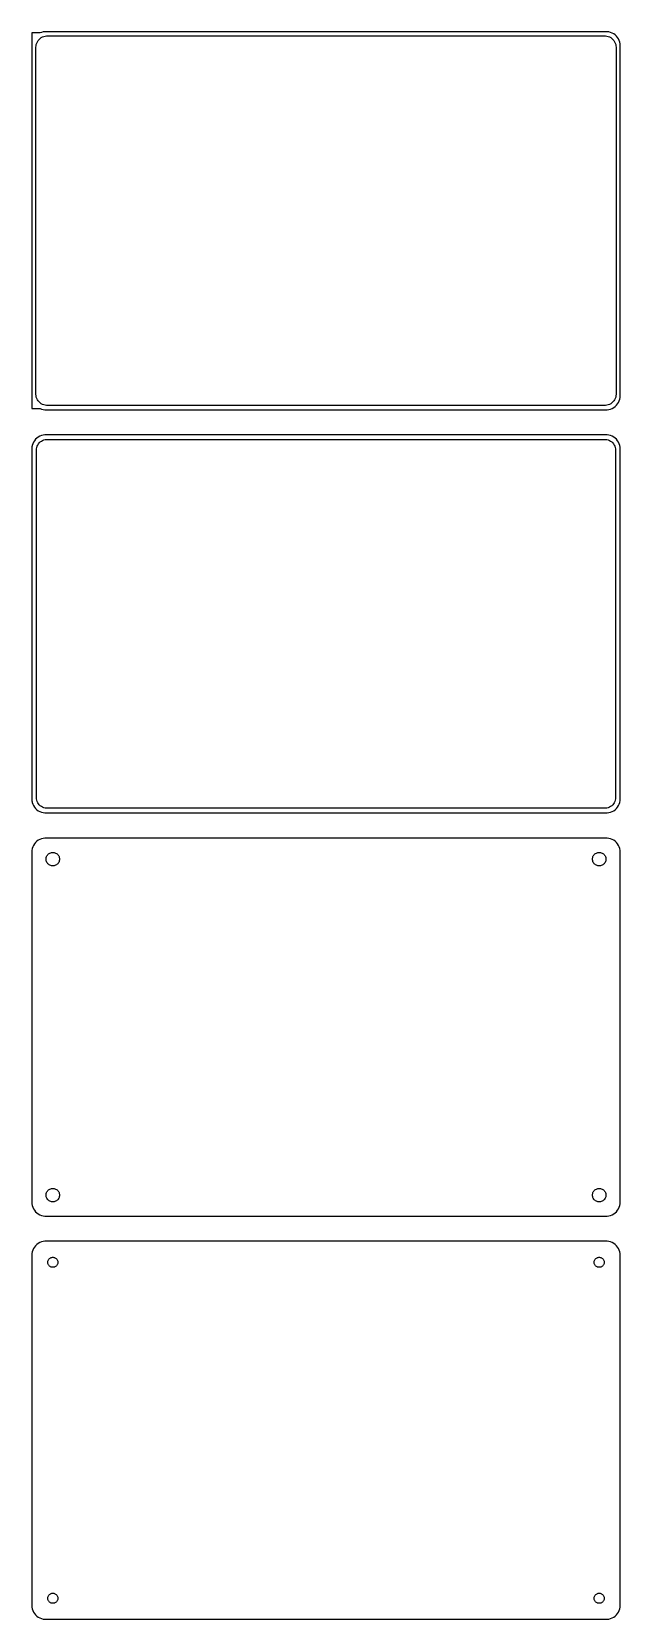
# Model space of a CAD drawing. Header units: metres. Extents: x -105 to 105, y 365 to 931.
import ezdxf

# ---------------------------------------------------------------- set-up
doc = ezdxf.new("R2010")
doc.units = ezdxf.units.M

msp = doc.modelspace()

# ---------------------------------------------------------------- linework, layer by layer
for p, q in [((-102, 931.115), (-105, 931.115)), ((-105, 931.115), (-105, 796.885)), ((-101.545, 931.255), (-102, 931.075)), ((-102, 931.075), (-102, 931.115)), ((-100.937, 931.411), (-101.545, 931.255)), ((-100.314, 931.49), (-100.937, 931.411)), ((-100.736, 929.804), (-100.25, 929.929)), ((100.314, 931.49), (-100.314, 931.49)), ((-100.25, 929.929), (-99.7512, 929.992)), ((-99.7512, 929.992), (99.7512, 929.992)), ((99.7512, 929.992), (100.25, 929.929)), ((100.25, 929.929), (100.736, 929.804)), ((100.937, 931.411), (100.314, 931.49)), ((101.545, 931.255), (100.937, 931.411)), ((102.129, 931.024), (101.545, 931.255)), ((102.679, 930.722), (102.129, 931.024)), ((103.187, 930.353), (102.679, 930.722)), ((103.645, 929.923), (103.187, 930.353)), ((104.045, 929.439), (103.645, 929.923)), ((-103.5, 926), (-103.468, 926.501)), ((-103.5, 802), (-103.5, 926)), ((-103.468, 926.501), (-103.374, 926.995)), ((-103.374, 926.995), (-103.219, 927.472)), ((-103.219, 927.472), (-103.005, 927.927)), ((-103.005, 927.927), (-102.736, 928.351)), ((-102.736, 928.351), (-102.416, 928.738)), ((-102.416, 928.738), (-102.05, 929.082)), ((-102.05, 929.082), (-101.643, 929.377)), ((-101.643, 929.377), (-101.203, 929.619)), ((-101.203, 929.619), (-100.736, 929.804)), ((100.736, 929.804), (101.203, 929.619)), ((101.203, 929.619), (101.643, 929.377)), ((101.643, 929.377), (102.05, 929.082)), ((102.05, 929.082), (102.416, 928.738)), ((102.416, 928.738), (102.736, 928.351)), ((102.736, 928.351), (103.005, 927.927)), ((103.005, 927.927), (103.219, 927.472)), ((103.219, 927.472), (103.374, 926.995)), ((103.374, 926.995), (103.468, 926.501)), ((103.468, 926.501), (103.5, 926)), ((103.5, 926), (103.5, 802)), ((104.382, 928.909), (104.045, 929.439)), ((104.649, 928.341), (104.382, 928.909)), ((104.843, 927.743), (104.649, 928.341)), ((104.961, 927.127), (104.843, 927.743)), ((105, 926.5), (104.961, 927.127)), ((105, 801.5), (105, 926.5)), ((-103.468, 801.499), (-103.5, 802)), ((-103.374, 801.005), (-103.468, 801.499)), ((-103.219, 800.528), (-103.374, 801.005)), ((-103.005, 800.073), (-103.219, 800.528)), ((-102.736, 799.649), (-103.005, 800.073)), ((-102.416, 799.262), (-102.736, 799.649)), ((102.736, 799.649), (102.416, 799.262)), ((103.005, 800.073), (102.736, 799.649)), ((103.219, 800.528), (103.005, 800.073)), ((103.374, 801.005), (103.219, 800.528)), ((103.468, 801.499), (103.374, 801.005)), ((103.5, 802), (103.468, 801.499)), ((104.382, 799.091), (104.649, 799.659)), ((104.649, 799.659), (104.843, 800.257)), ((104.843, 800.257), (104.961, 800.873)), ((104.961, 800.873), (105, 801.5)), ((-105, 796.885), (-102, 796.885)), ((-102.05, 798.918), (-102.416, 799.262)), ((-101.643, 798.623), (-102.05, 798.918)), ((-102, 796.885), (-102, 796.925)), ((-102, 796.925), (-101.545, 796.745)), ((-101.203, 798.381), (-101.643, 798.623)), ((-101.545, 796.745), (-100.937, 796.589)), ((-100.736, 798.196), (-101.203, 798.381)), ((-100.937, 796.589), (-100.314, 796.51)), ((-100.25, 798.071), (-100.736, 798.196)), ((-100.314, 796.51), (100.314, 796.51)), ((-99.7512, 798.008), (-100.25, 798.071)), ((99.7512, 798.008), (-99.7512, 798.008)), ((100.25, 798.071), (99.7512, 798.008)), ((100.736, 798.196), (100.25, 798.071)), ((100.314, 796.51), (100.937, 796.589)), ((101.203, 798.381), (100.736, 798.196)), ((100.937, 796.589), (101.545, 796.745)), ((101.643, 798.623), (101.203, 798.381)), ((101.545, 796.745), (102.129, 796.976)), ((102.05, 798.918), (101.643, 798.623)), ((102.416, 799.262), (102.05, 798.918)), ((102.129, 796.976), (102.679, 797.278)), ((102.679, 797.278), (103.187, 797.647)), ((103.187, 797.647), (103.645, 798.077)), ((103.645, 798.077), (104.045, 798.561)), ((104.045, 798.561), (104.382, 799.091)), ((-104.9, 783.444), (-105, 783.444)), ((-105, 783.444), (-105, 656.556)), ((-104.843, 783.743), (-104.9, 783.444)), ((-104.649, 784.341), (-104.843, 783.743)), ((-104.382, 784.909), (-104.649, 784.341)), ((-104.045, 785.439), (-104.382, 784.909)), ((-103.645, 785.923), (-104.045, 785.439)), ((-103.187, 786.353), (-103.645, 785.923)), ((-103.373, 782), (-103.342, 782.485)), ((-103.342, 782.485), (-103.251, 782.963)), ((-103.251, 782.963), (-103.101, 783.426)), ((-102.679, 786.722), (-103.187, 786.353)), ((-103.101, 783.426), (-102.894, 783.866)), ((-102.894, 783.866), (-102.633, 784.276)), ((-102.129, 787.024), (-102.679, 786.722)), ((-102.633, 784.276), (-102.323, 784.651)), ((-102.323, 784.651), (-101.969, 784.984)), ((-101.545, 787.255), (-102.129, 787.024)), ((-101.969, 784.984), (-101.575, 785.27)), ((-101.575, 785.27), (-101.149, 785.504)), ((-100.937, 787.411), (-101.545, 787.255)), ((-101.149, 785.504), (-100.697, 785.683)), ((-100.314, 787.49), (-100.937, 787.411)), ((-100.697, 785.683), (-100.226, 785.804)), ((100.314, 787.49), (-100.314, 787.49)), ((-100.226, 785.804), (-99.7432, 785.865)), ((-99.7432, 785.865), (99.7432, 785.865)), ((99.7432, 785.865), (100.226, 785.804)), ((100.226, 785.804), (100.697, 785.683)), ((100.937, 787.411), (100.314, 787.49)), ((100.697, 785.683), (101.149, 785.504)), ((101.545, 787.255), (100.937, 787.411)), ((101.149, 785.504), (101.575, 785.27)), ((102.129, 787.024), (101.545, 787.255)), ((101.575, 785.27), (101.969, 784.984)), ((101.969, 784.984), (102.323, 784.651)), ((102.679, 786.722), (102.129, 787.024)), ((102.323, 784.651), (102.633, 784.276)), ((102.633, 784.276), (102.894, 783.866)), ((103.187, 786.353), (102.679, 786.722)), ((102.894, 783.866), (103.101, 783.426)), ((103.101, 783.426), (103.251, 782.963)), ((103.645, 785.923), (103.187, 786.353)), ((103.251, 782.963), (103.342, 782.485)), ((103.342, 782.485), (103.373, 782)), ((104.045, 785.439), (103.645, 785.923)), ((104.382, 784.909), (104.045, 785.439)), ((104.649, 784.341), (104.382, 784.909)), ((104.843, 783.743), (104.649, 784.341)), ((104.961, 783.127), (104.843, 783.743)), ((105, 782.5), (104.961, 783.127)), ((105, 657.5), (105, 782.5)), ((-103.373, 658), (-103.373, 782)), ((103.373, 782), (103.373, 658)), ((-103.342, 657.515), (-103.373, 658)), ((103.373, 658), (103.342, 657.515)), ((-105, 656.556), (-104.9, 656.556)), ((-104.9, 656.556), (-104.843, 656.257)), ((-104.843, 656.257), (-104.649, 655.659)), ((-104.649, 655.659), (-104.382, 655.091)), ((-104.382, 655.091), (-104.045, 654.561)), ((-104.045, 654.561), (-103.645, 654.077)), ((-103.645, 654.077), (-103.187, 653.647)), ((-103.251, 657.037), (-103.342, 657.515)), ((-103.101, 656.574), (-103.251, 657.037)), ((-103.187, 653.647), (-102.679, 653.278)), ((-102.894, 656.134), (-103.101, 656.574)), ((-102.633, 655.724), (-102.894, 656.134)), ((-102.679, 653.278), (-102.129, 652.976)), ((-102.323, 655.349), (-102.633, 655.724)), ((-101.969, 655.016), (-102.323, 655.349)), ((-102.129, 652.976), (-101.545, 652.745)), ((-101.575, 654.73), (-101.969, 655.016)), ((-101.149, 654.496), (-101.575, 654.73)), ((-101.545, 652.745), (-100.937, 652.589)), ((-100.697, 654.317), (-101.149, 654.496)), ((-100.937, 652.589), (-100.314, 652.51)), ((-100.226, 654.196), (-100.697, 654.317)), ((-100.314, 652.51), (100.314, 652.51)), ((-99.7432, 654.135), (-100.226, 654.196)), ((99.7432, 654.135), (-99.7432, 654.135)), ((100.226, 654.196), (99.7432, 654.135)), ((100.697, 654.317), (100.226, 654.196)), ((100.314, 652.51), (100.937, 652.589)), ((101.149, 654.496), (100.697, 654.317)), ((100.937, 652.589), (101.545, 652.745)), ((101.575, 654.73), (101.149, 654.496)), ((101.545, 652.745), (102.129, 652.976)), ((101.969, 655.016), (101.575, 654.73)), ((102.323, 655.349), (101.969, 655.016)), ((102.129, 652.976), (102.679, 653.278)), ((102.633, 655.724), (102.323, 655.349)), ((102.894, 656.134), (102.633, 655.724)), ((102.679, 653.278), (103.187, 653.647)), ((103.101, 656.574), (102.894, 656.134)), ((103.251, 657.037), (103.101, 656.574)), ((103.187, 653.647), (103.645, 654.077)), ((103.342, 657.515), (103.251, 657.037)), ((103.645, 654.077), (104.045, 654.561)), ((104.045, 654.561), (104.382, 655.091)), ((104.382, 655.091), (104.649, 655.659)), ((104.649, 655.659), (104.843, 656.257)), ((104.843, 656.257), (104.961, 656.873)), ((104.961, 656.873), (105, 657.5)), ((-104.382, 640.909), (-104.649, 640.341)), ((-104.045, 641.439), (-104.382, 640.909)), ((-103.645, 641.923), (-104.045, 641.439)), ((-103.187, 642.353), (-103.645, 641.923)), ((-102.679, 642.722), (-103.187, 642.353)), ((-102.129, 643.024), (-102.679, 642.722)), ((-101.545, 643.255), (-102.129, 643.024)), ((-100.937, 643.411), (-101.545, 643.255)), ((-100.314, 643.49), (-100.937, 643.411)), ((100.314, 643.49), (-100.314, 643.49)), ((100.937, 643.411), (100.314, 643.49)), ((101.545, 643.255), (100.937, 643.411)), ((102.129, 643.024), (101.545, 643.255)), ((102.679, 642.722), (102.129, 643.024)), ((103.187, 642.353), (102.679, 642.722)), ((103.645, 641.923), (103.187, 642.353)), ((104.045, 641.439), (103.645, 641.923)), ((104.382, 640.909), (104.045, 641.439)), ((104.649, 640.341), (104.382, 640.909)), ((-104.961, 639.127), (-105, 638.5)), ((-105, 638.5), (-105, 513.5)), ((-104.843, 639.743), (-104.961, 639.127)), ((-104.649, 640.341), (-104.843, 639.743)), ((-99.9, 636), (-99.8811, 636.301)), ((-99.8811, 635.699), (-99.9, 636)), ((-99.8811, 636.301), (-99.8246, 636.597)), ((-99.8246, 635.403), (-99.8811, 635.699)), ((-99.8246, 636.597), (-99.7315, 636.883)), ((-99.7315, 635.117), (-99.8246, 635.403)), ((-99.7315, 636.883), (-99.6031, 637.156)), ((-99.6031, 634.844), (-99.7315, 635.117)), ((-99.6031, 637.156), (-99.4416, 637.411)), ((-99.4416, 637.411), (-99.2495, 637.643)), ((-99.2495, 637.643), (-99.0298, 637.849)), ((-99.0298, 637.849), (-98.786, 638.026)), ((-98.786, 638.026), (-98.5219, 638.172)), ((-98.5219, 638.172), (-98.2416, 638.283)), ((-98.2416, 638.283), (-97.9497, 638.357)), ((-97.9497, 638.357), (-97.6507, 638.395)), ((-97.6507, 638.395), (-97.3493, 638.395)), ((-97.3493, 638.395), (-97.0503, 638.357)), ((-97.0503, 638.357), (-96.7584, 638.283)), ((-96.7584, 638.283), (-96.4781, 638.172)), ((-96.4781, 638.172), (-96.214, 638.026)), ((-96.214, 638.026), (-95.9702, 637.849)), ((-95.9702, 637.849), (-95.7505, 637.643)), ((-95.7505, 637.643), (-95.5583, 637.411)), ((-95.5583, 637.411), (-95.3969, 637.156)), ((-95.3969, 637.156), (-95.2685, 636.883)), ((-95.2685, 635.117), (-95.3969, 634.844)), ((-95.2685, 636.883), (-95.1754, 636.597)), ((-95.1754, 635.403), (-95.2685, 635.117)), ((-95.1754, 636.597), (-95.1189, 636.301)), ((-95.1189, 635.699), (-95.1754, 635.403)), ((-95.1189, 636.301), (-95.1, 636)), ((-95.1, 636), (-95.1189, 635.699)), ((95.1, 636), (95.1189, 636.301)), ((95.1189, 635.699), (95.1, 636)), ((95.1189, 636.301), (95.1754, 636.597)), ((95.1754, 635.403), (95.1189, 635.699)), ((95.1754, 636.597), (95.2685, 636.883)), ((95.2685, 635.117), (95.1754, 635.403)), ((95.2685, 636.883), (95.3969, 637.156)), ((95.3969, 634.844), (95.2685, 635.117)), ((95.3969, 637.156), (95.5583, 637.411)), ((95.5583, 637.411), (95.7505, 637.643)), ((95.7505, 637.643), (95.9702, 637.849)), ((95.9702, 637.849), (96.214, 638.026)), ((96.214, 638.026), (96.4781, 638.172)), ((96.4781, 638.172), (96.7584, 638.283)), ((96.7584, 638.283), (97.0503, 638.357)), ((97.0503, 638.357), (97.3493, 638.395)), ((97.3493, 638.395), (97.6507, 638.395)), ((97.6507, 638.395), (97.9497, 638.357)), ((97.9497, 638.357), (98.2416, 638.283)), ((98.2416, 638.283), (98.5219, 638.172)), ((98.5219, 638.172), (98.786, 638.026)), ((98.786, 638.026), (99.0298, 637.849)), ((99.0298, 637.849), (99.2495, 637.643)), ((99.2495, 637.643), (99.4416, 637.411)), ((99.4416, 637.411), (99.6031, 637.156)), ((99.6031, 637.156), (99.7315, 636.883)), ((99.7315, 635.117), (99.6031, 634.844)), ((99.7315, 636.883), (99.8246, 636.597)), ((99.8246, 635.403), (99.7315, 635.117)), ((99.8246, 636.597), (99.8811, 636.301)), ((99.8811, 635.699), (99.8246, 635.403)), ((99.8811, 636.301), (99.9, 636)), ((99.9, 636), (99.8811, 635.699)), ((104.843, 639.743), (104.649, 640.341)), ((104.961, 639.127), (104.843, 639.743)), ((105, 638.5), (104.961, 639.127)), ((105, 513.5), (105, 638.5)), ((-99.4416, 634.589), (-99.6031, 634.844)), ((-99.2495, 634.357), (-99.4416, 634.589)), ((-99.0298, 634.151), (-99.2495, 634.357)), ((-98.786, 633.974), (-99.0298, 634.151)), ((-98.5219, 633.828), (-98.786, 633.974)), ((-98.2416, 633.717), (-98.5219, 633.828)), ((-97.9497, 633.643), (-98.2416, 633.717)), ((-97.6507, 633.605), (-97.9497, 633.643)), ((-97.3493, 633.605), (-97.6507, 633.605)), ((-97.0503, 633.643), (-97.3493, 633.605)), ((-96.7584, 633.717), (-97.0503, 633.643)), ((-96.4781, 633.828), (-96.7584, 633.717)), ((-96.214, 633.974), (-96.4781, 633.828)), ((-95.9702, 634.151), (-96.214, 633.974)), ((-95.7505, 634.357), (-95.9702, 634.151)), ((-95.5583, 634.589), (-95.7505, 634.357)), ((-95.3969, 634.844), (-95.5583, 634.589)), ((95.5583, 634.589), (95.3969, 634.844)), ((95.7505, 634.357), (95.5583, 634.589)), ((95.9702, 634.151), (95.7505, 634.357)), ((96.214, 633.974), (95.9702, 634.151)), ((96.4781, 633.828), (96.214, 633.974)), ((96.7584, 633.717), (96.4781, 633.828)), ((97.0503, 633.643), (96.7584, 633.717)), ((97.3493, 633.605), (97.0503, 633.643)), ((97.6507, 633.605), (97.3493, 633.605)), ((97.9497, 633.643), (97.6507, 633.605)), ((98.2416, 633.717), (97.9497, 633.643)), ((98.5219, 633.828), (98.2416, 633.717)), ((98.786, 633.974), (98.5219, 633.828)), ((99.0298, 634.151), (98.786, 633.974)), ((99.2495, 634.357), (99.0298, 634.151)), ((99.4416, 634.589), (99.2495, 634.357)), ((99.6031, 634.844), (99.4416, 634.589)), ((-99.9, 516), (-99.8811, 516.301)), ((-99.8811, 515.699), (-99.9, 516)), ((-99.8811, 516.301), (-99.8246, 516.597)), ((-99.8246, 516.597), (-99.7315, 516.883)), ((-99.7315, 516.883), (-99.6031, 517.156)), ((-99.6031, 517.156), (-99.4416, 517.411)), ((-99.4416, 517.411), (-99.2495, 517.643)), ((-99.2495, 517.643), (-99.0298, 517.849)), ((-99.0298, 517.849), (-98.786, 518.026)), ((-98.786, 518.026), (-98.5219, 518.172)), ((-98.5219, 518.172), (-98.2416, 518.283)), ((-98.2416, 518.283), (-97.9497, 518.357)), ((-97.9497, 518.357), (-97.6507, 518.395)), ((-97.6507, 518.395), (-97.3493, 518.395)), ((-97.3493, 518.395), (-97.0503, 518.357)), ((-97.0503, 518.357), (-96.7584, 518.283)), ((-96.7584, 518.283), (-96.4781, 518.172)), ((-96.4781, 518.172), (-96.214, 518.026)), ((-96.214, 518.026), (-95.9702, 517.849)), ((-95.9702, 517.849), (-95.7505, 517.643)), ((-95.7505, 517.643), (-95.5583, 517.411)), ((-95.5583, 517.411), (-95.3969, 517.156)), ((-95.3969, 517.156), (-95.2685, 516.883)), ((-95.2685, 516.883), (-95.1754, 516.597)), ((-95.1754, 516.597), (-95.1189, 516.301)), ((-95.1189, 516.301), (-95.1, 516)), ((-95.1, 516), (-95.1189, 515.699)), ((95.1, 516), (95.1189, 516.301)), ((95.1189, 515.699), (95.1, 516)), ((95.1189, 516.301), (95.1754, 516.597)), ((95.1754, 516.597), (95.2685, 516.883)), ((95.2685, 516.883), (95.3969, 517.156)), ((95.3969, 517.156), (95.5583, 517.411)), ((95.5583, 517.411), (95.7505, 517.643)), ((95.7505, 517.643), (95.9702, 517.849)), ((95.9702, 517.849), (96.214, 518.026)), ((96.214, 518.026), (96.4781, 518.172)), ((96.4781, 518.172), (96.7584, 518.283)), ((96.7584, 518.283), (97.0503, 518.357)), ((97.0503, 518.357), (97.3493, 518.395)), ((97.3493, 518.395), (97.6507, 518.395)), ((97.6507, 518.395), (97.9497, 518.357)), ((97.9497, 518.357), (98.2416, 518.283)), ((98.2416, 518.283), (98.5219, 518.172)), ((98.5219, 518.172), (98.786, 518.026)), ((98.786, 518.026), (99.0298, 517.849)), ((99.0298, 517.849), (99.2495, 517.643)), ((99.2495, 517.643), (99.4416, 517.411)), ((99.4416, 517.411), (99.6031, 517.156)), ((99.6031, 517.156), (99.7315, 516.883)), ((99.7315, 516.883), (99.8246, 516.597)), ((99.8246, 516.597), (99.8811, 516.301)), ((99.8811, 516.301), (99.9, 516)), ((99.9, 516), (99.8811, 515.699)), ((-105, 513.5), (-104.961, 512.873)), ((-104.961, 512.873), (-104.843, 512.257)), ((-104.843, 512.257), (-104.649, 511.659)), ((-104.649, 511.659), (-104.382, 511.091)), ((-104.382, 511.091), (-104.045, 510.561)), ((-104.045, 510.561), (-103.645, 510.077)), ((-99.8246, 515.403), (-99.8811, 515.699)), ((-99.7315, 515.117), (-99.8246, 515.403)), ((-99.6031, 514.844), (-99.7315, 515.117)), ((-99.4416, 514.589), (-99.6031, 514.844)), ((-99.2495, 514.357), (-99.4416, 514.589)), ((-99.0298, 514.151), (-99.2495, 514.357)), ((-98.786, 513.974), (-99.0298, 514.151)), ((-98.5219, 513.828), (-98.786, 513.974)), ((-98.2416, 513.717), (-98.5219, 513.828)), ((-97.9497, 513.643), (-98.2416, 513.717)), ((-97.6507, 513.605), (-97.9497, 513.643)), ((-97.3493, 513.605), (-97.6507, 513.605)), ((-97.0503, 513.643), (-97.3493, 513.605)), ((-96.7584, 513.717), (-97.0503, 513.643)), ((-96.4781, 513.828), (-96.7584, 513.717)), ((-96.214, 513.974), (-96.4781, 513.828)), ((-95.9702, 514.151), (-96.214, 513.974)), ((-95.7505, 514.357), (-95.9702, 514.151)), ((-95.5583, 514.589), (-95.7505, 514.357)), ((-95.3969, 514.844), (-95.5583, 514.589)), ((-95.2685, 515.117), (-95.3969, 514.844)), ((-95.1754, 515.403), (-95.2685, 515.117)), ((-95.1189, 515.699), (-95.1754, 515.403)), ((95.1754, 515.403), (95.1189, 515.699)), ((95.2685, 515.117), (95.1754, 515.403)), ((95.3969, 514.844), (95.2685, 515.117)), ((95.5583, 514.589), (95.3969, 514.844)), ((95.7505, 514.357), (95.5583, 514.589)), ((95.9702, 514.151), (95.7505, 514.357)), ((96.214, 513.974), (95.9702, 514.151)), ((96.4781, 513.828), (96.214, 513.974)), ((96.7584, 513.717), (96.4781, 513.828)), ((97.0503, 513.643), (96.7584, 513.717)), ((97.3493, 513.605), (97.0503, 513.643)), ((97.6507, 513.605), (97.3493, 513.605)), ((97.9497, 513.643), (97.6507, 513.605)), ((98.2416, 513.717), (97.9497, 513.643)), ((98.5219, 513.828), (98.2416, 513.717)), ((98.786, 513.974), (98.5219, 513.828)), ((99.0298, 514.151), (98.786, 513.974)), ((99.2495, 514.357), (99.0298, 514.151)), ((99.4416, 514.589), (99.2495, 514.357)), ((99.6031, 514.844), (99.4416, 514.589)), ((99.7315, 515.117), (99.6031, 514.844)), ((99.8246, 515.403), (99.7315, 515.117)), ((99.8811, 515.699), (99.8246, 515.403)), ((103.645, 510.077), (104.045, 510.561)), ((104.045, 510.561), (104.382, 511.091)), ((104.382, 511.091), (104.649, 511.659)), ((104.649, 511.659), (104.843, 512.257)), ((104.843, 512.257), (104.961, 512.873)), ((104.961, 512.873), (105, 513.5)), ((-103.645, 510.077), (-103.187, 509.647)), ((-103.187, 509.647), (-102.679, 509.278)), ((-102.679, 509.278), (-102.129, 508.976)), ((-102.129, 508.976), (-101.545, 508.745)), ((-101.545, 508.745), (-100.937, 508.589)), ((-100.937, 508.589), (-100.314, 508.51)), ((-100.314, 508.51), (100.314, 508.51)), ((100.314, 508.51), (100.937, 508.589)), ((100.937, 508.589), (101.545, 508.745)), ((101.545, 508.745), (102.129, 508.976)), ((102.129, 508.976), (102.679, 509.278)), ((102.679, 509.278), (103.187, 509.647)), ((103.187, 509.647), (103.645, 510.077)), ((-102.129, 499.024), (-102.679, 498.722)), ((-101.545, 499.255), (-102.129, 499.024)), ((-100.937, 499.411), (-101.545, 499.255)), ((-100.314, 499.49), (-100.937, 499.411)), ((100.314, 499.49), (-100.314, 499.49)), ((100.937, 499.411), (100.314, 499.49)), ((101.545, 499.255), (100.937, 499.411)), ((102.129, 499.024), (101.545, 499.255)), ((102.679, 498.722), (102.129, 499.024)), ((-104.961, 495.127), (-105, 494.5)), ((-105, 494.5), (-105, 369.5)), ((-104.843, 495.743), (-104.961, 495.127)), ((-104.649, 496.341), (-104.843, 495.743)), ((-104.382, 496.909), (-104.649, 496.341)), ((-104.045, 497.439), (-104.382, 496.909)), ((-103.645, 497.923), (-104.045, 497.439)), ((-103.187, 498.353), (-103.645, 497.923)), ((-102.679, 498.722), (-103.187, 498.353)), ((-98.8121, 493.232), (-98.6474, 493.387)), ((-98.6474, 493.387), (-98.4645, 493.52)), ((-98.4645, 493.52), (-98.2664, 493.629)), ((-98.2664, 493.629), (-98.0562, 493.712)), ((-98.0562, 493.712), (-97.8373, 493.768)), ((-97.8373, 493.768), (-97.613, 493.796)), ((-97.613, 493.796), (-97.387, 493.796)), ((-97.387, 493.796), (-97.1627, 493.768)), ((-97.1627, 493.768), (-96.9438, 493.712)), ((-96.9438, 493.712), (-96.7336, 493.629)), ((-96.7336, 493.629), (-96.5355, 493.52)), ((-96.5355, 493.52), (-96.3526, 493.387)), ((-96.3526, 493.387), (-96.1879, 493.232)), ((96.1879, 493.232), (96.3526, 493.387)), ((96.3526, 493.387), (96.5355, 493.52)), ((96.5355, 493.52), (96.7336, 493.629)), ((96.7336, 493.629), (96.9438, 493.712)), ((96.9438, 493.712), (97.1627, 493.768)), ((97.1627, 493.768), (97.387, 493.796)), ((97.387, 493.796), (97.613, 493.796)), ((97.613, 493.796), (97.8373, 493.768)), ((97.8373, 493.768), (98.0562, 493.712)), ((98.0562, 493.712), (98.2664, 493.629)), ((98.2664, 493.629), (98.4645, 493.52)), ((98.4645, 493.52), (98.6474, 493.387)), ((98.6474, 493.387), (98.8121, 493.232)), ((103.187, 498.353), (102.679, 498.722)), ((103.645, 497.923), (103.187, 498.353)), ((104.045, 497.439), (103.645, 497.923)), ((104.382, 496.909), (104.045, 497.439)), ((104.649, 496.341), (104.382, 496.909)), ((104.843, 495.743), (104.649, 496.341)), ((104.961, 495.127), (104.843, 495.743)), ((105, 494.5), (104.961, 495.127)), ((105, 369.5), (105, 494.5)), ((-99.3, 492), (-99.2858, 492.226)), ((-99.2858, 491.774), (-99.3, 492)), ((-99.2858, 492.226), (-99.2434, 492.448)), ((-99.2434, 491.552), (-99.2858, 491.774)), ((-99.2434, 492.448), (-99.1736, 492.663)), ((-99.1736, 491.337), (-99.2434, 491.552)), ((-99.1736, 492.663), (-99.0773, 492.867)), ((-99.0773, 491.133), (-99.1736, 491.337)), ((-99.0773, 492.867), (-98.9562, 493.058)), ((-98.9562, 490.942), (-99.0773, 491.133)), ((-98.9562, 493.058), (-98.8121, 493.232)), ((-98.8121, 490.768), (-98.9562, 490.942)), ((-98.6474, 490.613), (-98.8121, 490.768)), ((-98.4645, 490.48), (-98.6474, 490.613)), ((-98.2664, 490.371), (-98.4645, 490.48)), ((-98.0562, 490.288), (-98.2664, 490.371)), ((-97.8373, 490.232), (-98.0562, 490.288)), ((-97.613, 490.204), (-97.8373, 490.232)), ((-97.387, 490.204), (-97.613, 490.204)), ((-97.1627, 490.232), (-97.387, 490.204)), ((-96.9438, 490.288), (-97.1627, 490.232)), ((-96.7336, 490.371), (-96.9438, 490.288)), ((-96.5355, 490.48), (-96.7336, 490.371)), ((-96.3526, 490.613), (-96.5355, 490.48)), ((-96.1879, 490.768), (-96.3526, 490.613)), ((-96.1879, 493.232), (-96.0438, 493.058)), ((-96.0438, 490.942), (-96.1879, 490.768)), ((-96.0438, 493.058), (-95.9226, 492.867)), ((-95.9226, 491.133), (-96.0438, 490.942)), ((-95.9226, 492.867), (-95.8264, 492.663)), ((-95.8264, 491.337), (-95.9226, 491.133)), ((-95.8264, 492.663), (-95.7565, 492.448)), ((-95.7565, 491.552), (-95.8264, 491.337)), ((-95.7565, 492.448), (-95.7142, 492.226)), ((-95.7142, 491.774), (-95.7565, 491.552)), ((-95.7142, 492.226), (-95.7, 492)), ((-95.7, 492), (-95.7142, 491.774)), ((95.7, 492), (95.7142, 492.226)), ((95.7142, 491.774), (95.7, 492)), ((95.7142, 492.226), (95.7565, 492.448)), ((95.7565, 491.552), (95.7142, 491.774)), ((95.7565, 492.448), (95.8264, 492.663)), ((95.8264, 491.337), (95.7565, 491.552)), ((95.8264, 492.663), (95.9226, 492.867)), ((95.9226, 491.133), (95.8264, 491.337)), ((95.9226, 492.867), (96.0438, 493.058)), ((96.0438, 490.942), (95.9226, 491.133)), ((96.0438, 493.058), (96.1879, 493.232)), ((96.1879, 490.768), (96.0438, 490.942)), ((96.3526, 490.613), (96.1879, 490.768)), ((96.5355, 490.48), (96.3526, 490.613)), ((96.7336, 490.371), (96.5355, 490.48)), ((96.9438, 490.288), (96.7336, 490.371)), ((97.1627, 490.232), (96.9438, 490.288)), ((97.387, 490.204), (97.1627, 490.232)), ((97.613, 490.204), (97.387, 490.204)), ((97.8373, 490.232), (97.613, 490.204)), ((98.0562, 490.288), (97.8373, 490.232)), ((98.2664, 490.371), (98.0562, 490.288)), ((98.4645, 490.48), (98.2664, 490.371)), ((98.6474, 490.613), (98.4645, 490.48)), ((98.8121, 490.768), (98.6474, 490.613)), ((98.8121, 493.232), (98.9562, 493.058)), ((98.9562, 490.942), (98.8121, 490.768)), ((98.9562, 493.058), (99.0773, 492.867)), ((99.0773, 491.133), (98.9562, 490.942)), ((99.0773, 492.867), (99.1736, 492.663)), ((99.1736, 491.337), (99.0773, 491.133)), ((99.1736, 492.663), (99.2434, 492.448)), ((99.2434, 491.552), (99.1736, 491.337)), ((99.2434, 492.448), (99.2858, 492.226)), ((99.2858, 491.774), (99.2434, 491.552)), ((99.2858, 492.226), (99.3, 492)), ((99.3, 492), (99.2858, 491.774)), ((-105, 369.5), (-104.961, 368.873)), ((-104.961, 368.873), (-104.843, 368.257)), ((-99.3, 372), (-99.2858, 372.226)), ((-99.2858, 371.774), (-99.3, 372)), ((-99.2858, 372.226), (-99.2434, 372.448)), ((-99.2434, 371.552), (-99.2858, 371.774)), ((-99.2434, 372.448), (-99.1736, 372.663)), ((-99.1736, 371.337), (-99.2434, 371.552)), ((-99.1736, 372.663), (-99.0773, 372.867)), ((-99.0773, 371.133), (-99.1736, 371.337)), ((-99.0773, 372.867), (-98.9562, 373.058)), ((-98.9562, 370.942), (-99.0773, 371.133)), ((-98.9562, 373.058), (-98.8121, 373.232)), ((-98.8121, 370.768), (-98.9562, 370.942)), ((-98.8121, 373.232), (-98.6474, 373.387)), ((-98.6474, 370.613), (-98.8121, 370.768)), ((-98.6474, 373.387), (-98.4645, 373.52)), ((-98.4645, 370.48), (-98.6474, 370.613)), ((-98.4645, 373.52), (-98.2664, 373.629)), ((-98.2664, 370.371), (-98.4645, 370.48)), ((-98.2664, 373.629), (-98.0562, 373.712)), ((-98.0562, 370.288), (-98.2664, 370.371)), ((-98.0562, 373.712), (-97.8373, 373.768)), ((-97.8373, 370.232), (-98.0562, 370.288)), ((-97.8373, 373.768), (-97.613, 373.796)), ((-97.613, 370.204), (-97.8373, 370.232)), ((-97.613, 373.796), (-97.387, 373.796)), ((-97.387, 370.204), (-97.613, 370.204)), ((-97.387, 373.796), (-97.1627, 373.768)), ((-97.1627, 370.232), (-97.387, 370.204)), ((-97.1627, 373.768), (-96.9438, 373.712)), ((-96.9438, 370.288), (-97.1627, 370.232)), ((-96.9438, 373.712), (-96.7336, 373.629)), ((-96.7336, 370.371), (-96.9438, 370.288)), ((-96.7336, 373.629), (-96.5355, 373.52)), ((-96.5355, 370.48), (-96.7336, 370.371)), ((-96.5355, 373.52), (-96.3526, 373.387)), ((-96.3526, 370.613), (-96.5355, 370.48)), ((-96.3526, 373.387), (-96.1879, 373.232)), ((-96.1879, 370.768), (-96.3526, 370.613)), ((-96.1879, 373.232), (-96.0438, 373.058)), ((-96.0438, 370.942), (-96.1879, 370.768)), ((-96.0438, 373.058), (-95.9226, 372.867)), ((-95.9226, 371.133), (-96.0438, 370.942)), ((-95.9226, 372.867), (-95.8264, 372.663)), ((-95.8264, 371.337), (-95.9226, 371.133)), ((-95.8264, 372.663), (-95.7565, 372.448)), ((-95.7565, 371.552), (-95.8264, 371.337)), ((-95.7565, 372.448), (-95.7142, 372.226)), ((-95.7142, 371.774), (-95.7565, 371.552)), ((-95.7142, 372.226), (-95.7, 372)), ((-95.7, 372), (-95.7142, 371.774)), ((95.7, 372), (95.7142, 372.226)), ((95.7142, 371.774), (95.7, 372)), ((95.7142, 372.226), (95.7565, 372.448)), ((95.7565, 371.552), (95.7142, 371.774)), ((95.7565, 372.448), (95.8264, 372.663)), ((95.8264, 371.337), (95.7565, 371.552)), ((95.8264, 372.663), (95.9226, 372.867)), ((95.9226, 371.133), (95.8264, 371.337)), ((95.9226, 372.867), (96.0438, 373.058)), ((96.0438, 370.942), (95.9226, 371.133)), ((96.0438, 373.058), (96.1879, 373.232)), ((96.1879, 370.768), (96.0438, 370.942)), ((96.1879, 373.232), (96.3526, 373.387)), ((96.3526, 370.613), (96.1879, 370.768)), ((96.3526, 373.387), (96.5355, 373.52)), ((96.5355, 370.48), (96.3526, 370.613)), ((96.5355, 373.52), (96.7336, 373.629)), ((96.7336, 370.371), (96.5355, 370.48)), ((96.7336, 373.629), (96.9438, 373.712)), ((96.9438, 370.288), (96.7336, 370.371)), ((96.9438, 373.712), (97.1627, 373.768)), ((97.1627, 370.232), (96.9438, 370.288)), ((97.1627, 373.768), (97.387, 373.796)), ((97.387, 370.204), (97.1627, 370.232)), ((97.387, 373.796), (97.613, 373.796)), ((97.613, 370.204), (97.387, 370.204)), ((97.613, 373.796), (97.8373, 373.768)), ((97.8373, 370.232), (97.613, 370.204)), ((97.8373, 373.768), (98.0562, 373.712)), ((98.0562, 370.288), (97.8373, 370.232)), ((98.0562, 373.712), (98.2664, 373.629)), ((98.2664, 370.371), (98.0562, 370.288)), ((98.2664, 373.629), (98.4645, 373.52)), ((98.4645, 370.48), (98.2664, 370.371)), ((98.4645, 373.52), (98.6474, 373.387)), ((98.6474, 370.613), (98.4645, 370.48)), ((98.6474, 373.387), (98.8121, 373.232)), ((98.8121, 370.768), (98.6474, 370.613)), ((98.8121, 373.232), (98.9562, 373.058)), ((98.9562, 370.942), (98.8121, 370.768)), ((98.9562, 373.058), (99.0773, 372.867)), ((99.0773, 371.133), (98.9562, 370.942)), ((99.0773, 372.867), (99.1736, 372.663)), ((99.1736, 371.337), (99.0773, 371.133)), ((99.1736, 372.663), (99.2434, 372.448)), ((99.2434, 371.552), (99.1736, 371.337)), ((99.2434, 372.448), (99.2858, 372.226)), ((99.2858, 371.774), (99.2434, 371.552)), ((99.2858, 372.226), (99.3, 372)), ((99.3, 372), (99.2858, 371.774)), ((104.843, 368.257), (104.961, 368.873)), ((104.961, 368.873), (105, 369.5)), ((-104.843, 368.257), (-104.649, 367.659)), ((-104.649, 367.659), (-104.382, 367.091)), ((-104.382, 367.091), (-104.045, 366.561)), ((-104.045, 366.561), (-103.645, 366.077)), ((-103.645, 366.077), (-103.187, 365.647)), ((-103.187, 365.647), (-102.679, 365.278)), ((-102.679, 365.278), (-102.129, 364.976)), ((-102.129, 364.976), (-101.545, 364.745)), ((-101.545, 364.745), (-100.937, 364.589)), ((-100.937, 364.589), (-100.314, 364.51)), ((-100.314, 364.51), (100.314, 364.51)), ((100.314, 364.51), (100.937, 364.589)), ((100.937, 364.589), (101.545, 364.745)), ((101.545, 364.745), (102.129, 364.976)), ((102.129, 364.976), (102.679, 365.278)), ((102.679, 365.278), (103.187, 365.647)), ((103.187, 365.647), (103.645, 366.077)), ((103.645, 366.077), (104.045, 366.561)), ((104.045, 366.561), (104.382, 367.091)), ((104.382, 367.091), (104.649, 367.659)), ((104.649, 367.659), (104.843, 368.257))]:
    msp.add_line(p, q)

doc.saveas('drawing.dxf')
